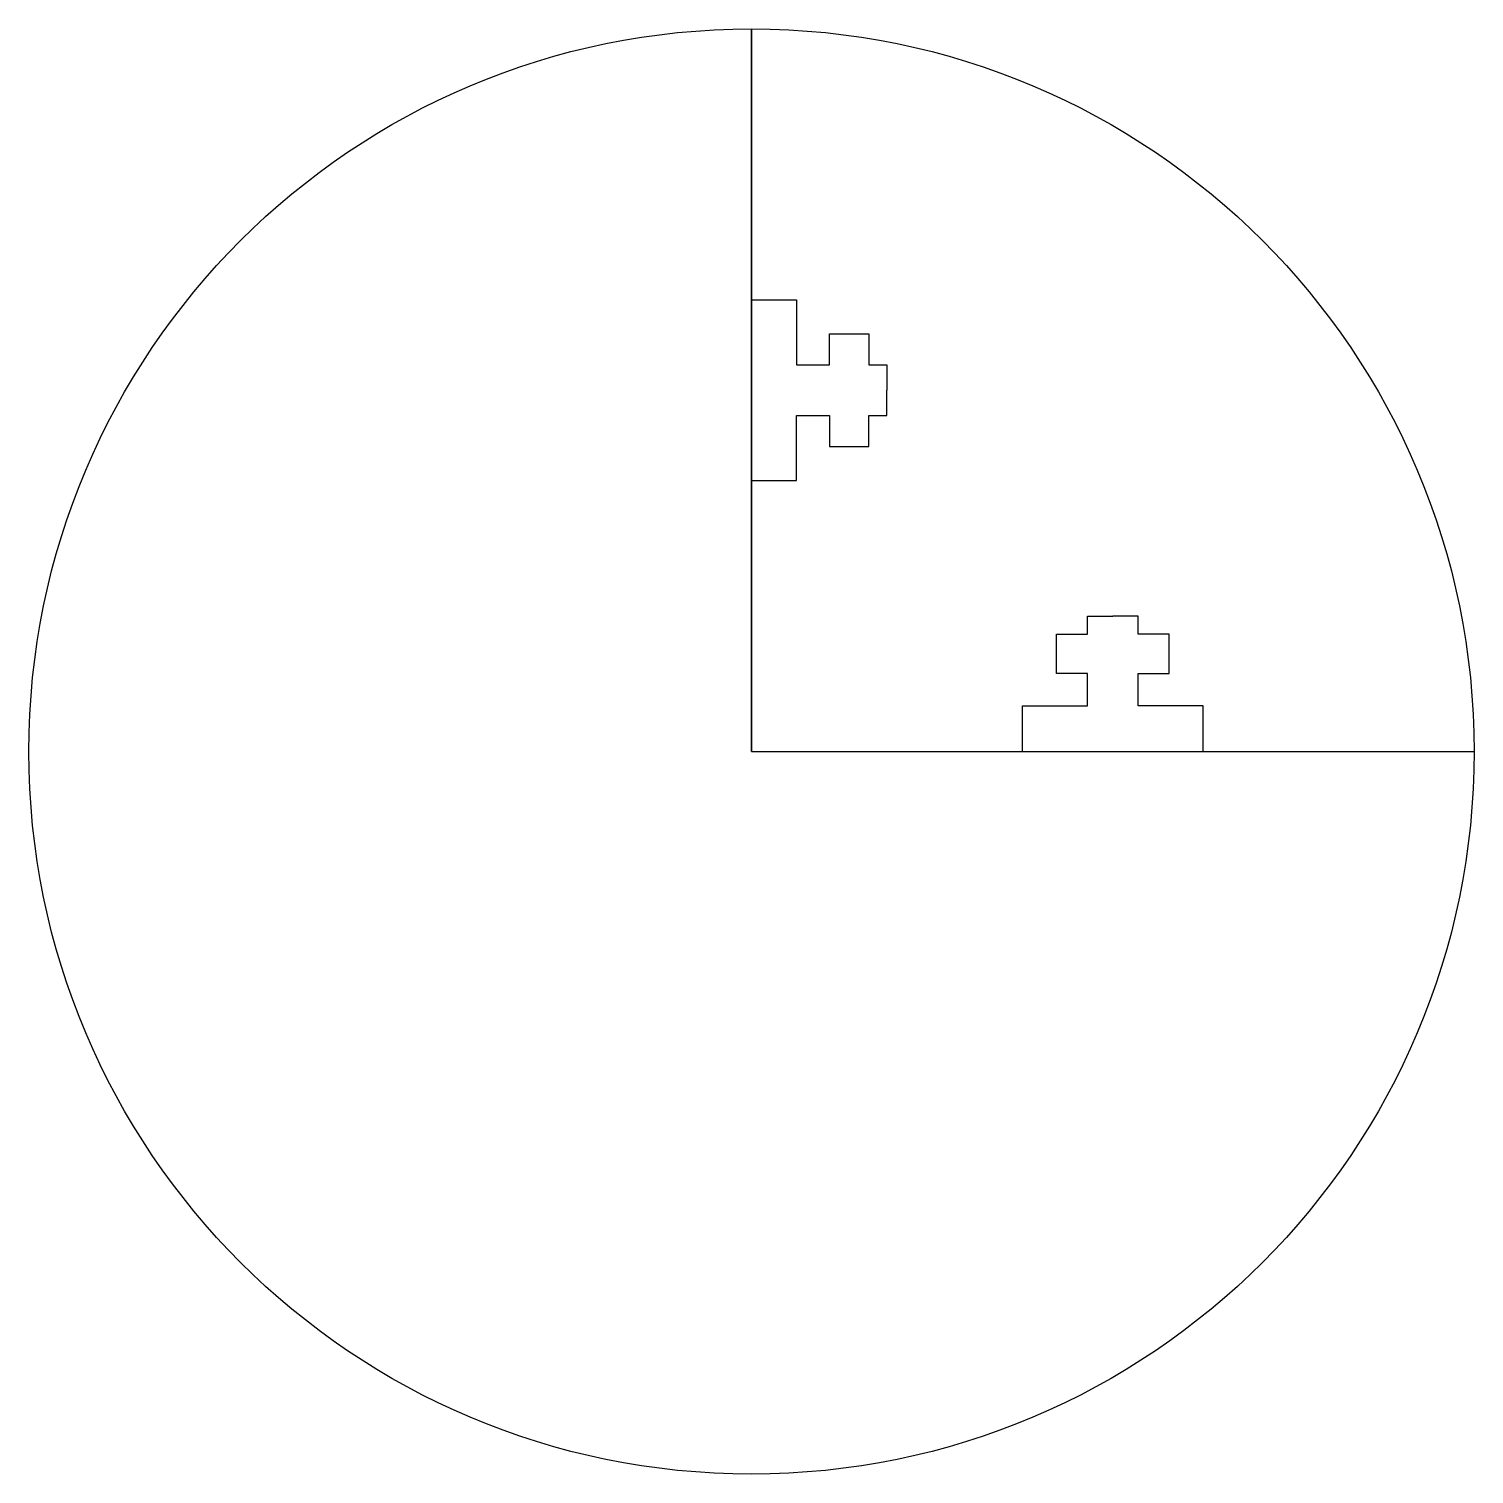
# Model space of a CAD drawing. Extents: x -2 to 2, y -2 to 2.
import ezdxf

# ---------------------------------------------------------------- set-up
doc = ezdxf.new("R2010")
doc.units = 0
doc.layers.add('VISIBLE', color=7, linetype='CONTINUOUS')

msp = doc.modelspace()

# ---------------------------------------------------------------- linework, layer by layer
at = {"layer": 'VISIBLE'}
for p, q in [((0, 2), (0, 0)), ((0, 0), (0, 2)), ((0, 1.25), (0.125, 1.25)), ((0, 1.25), (0, 1)), ((0.125, 1.25), (0.125, 1.07)), ((0.215625, 1.07), (0.215625, 1.15625)), ((0.215625, 1.15625), (0.325, 1.15625)), ((0.325, 1.15625), (0.325, 1.07)), ((0.125, 1.07), (0.215625, 1.07)), ((0.325, 1.07), (0.375, 1.07)), ((0.375, 1.07), (0.375, 1)), ((0.375, 0.93), (0.375, 1)), ((0.125, 0.75), (0.125, 0.93)), ((0.125, 0.93), (0.215625, 0.93)), ((0.215625, 0.93), (0.215625, 0.84375)), ((0.325, 0.93), (0.375, 0.93)), ((0.325, 0.93), (0.375, 0.93)), ((0.325, 0.84375), (0.325, 0.93)), ((0.325, 0.84375), (0.325, 0.93)), ((0.215625, 0.84375), (0.325, 0.84375)), ((0, 0.75), (0.125, 0.75)), ((0.93, 0.325), (0.93, 0.375)), ((0.93, 0.375), (1, 0.375)), ((1.07, 0.375), (1, 0.375)), ((1.07, 0.325), (1.07, 0.375)), ((0.84375, 0.215625), (0.84375, 0.325)), ((0.84375, 0.325), (0.93, 0.325)), ((1.15625, 0.325), (1.07, 0.325)), ((1.15625, 0.215625), (1.15625, 0.325)), ((0.93, 0.215625), (0.84375, 0.215625)), ((0.93, 0.126), (0.93, 0.215625)), ((1.07, 0.215625), (1.15625, 0.215625)), ((1.07, 0.126), (1.07, 0.215625)), ((0.75, 0), (0.75, 0.126)), ((0.75, 0.126), (0.93, 0.126)), ((1.25, 0.126), (1.07, 0.126)), ((1.25, 0), (1.25, 0.126)), ((1.25, 0), (1.25, 0.126)), ((1.25, 0), (1.25, 0.126)), ((0, 0), (2, 0))]:
    msp.add_line(p, q, dxfattribs=at)
msp.add_circle((0, 0), 2, dxfattribs=at)

doc.saveas('drawing.dxf')
